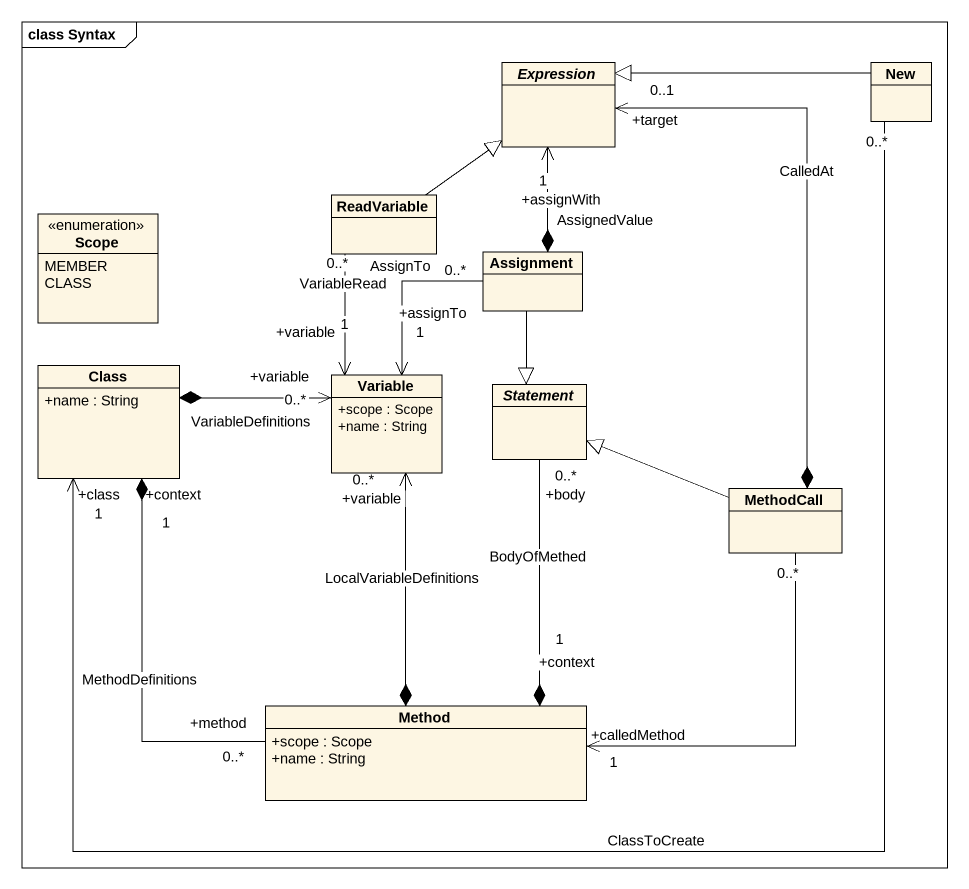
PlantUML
@startuml
mainframe class Syntax
hide circle
hide empty members
skinparam classAttributeIconSize 0
abstract class Expression
class New
class ReadVariable
enum Scope {
  MEMBER
  CLASS
}
class Assignment
class "Class" as Class_ {
  +name : String
}
class Variable {
  +scope : Scope
  +name : String
}
abstract class Statement
class MethodCall
class Method {
  +scope : Scope
  +name : String
}
New -left-|> Expression
New "0..*" -left-> "+class\n1" Class_ : ClassToCreate
ReadVariable -up-|> Expression
ReadVariable "0..*" --> "+variable\n1" Variable : VariableRead
Assignment *-up-> "+assignWith\n1" Expression : AssignedValue
Assignment "0..*" --> "+assignTo\n1" Variable : AssignTo
Assignment --|> Statement
Class_ *-right-> "+variable\n0..*" Variable : VariableDefinitions
Class_ "+context\n1" *-- "+method\n0..*" Method : MethodDefinitions
MethodCall *-up-> "+target\n0..1" Expression : CalledAt
MethodCall -left-|> Statement
MethodCall "0..*" --> "+calledMethod\n1" Method
Method *-up-> "+variable\n0..*" Variable : LocalVariableDefinitions
Method "+context\n1" *-up- "+body\n0..*" Statement : BodyOfMethed
@enduml
